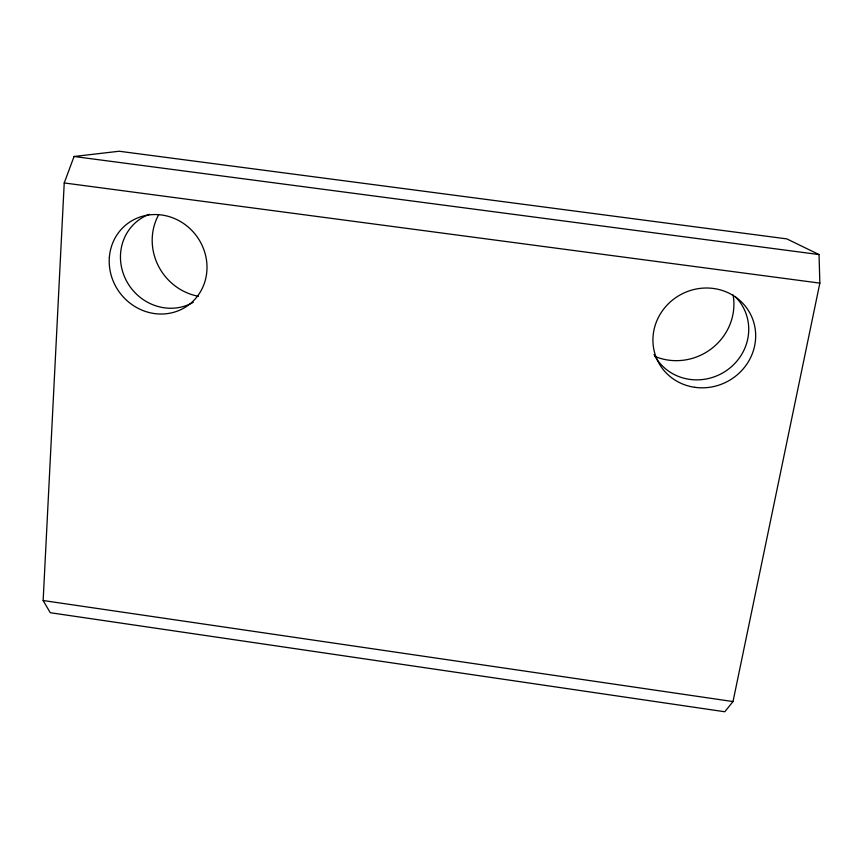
<?xml version="1.0" encoding="UTF-8"?>
<svg xmlns="http://www.w3.org/2000/svg" width="863" height="863" viewBox="0 0 863 863"><rect width="100%" height="100%" fill="white"/><g stroke="black" fill="none" stroke-linecap="round" stroke-linejoin="round"><path stroke-width="1.29" d="M43.15 600.529L64.229 182.956L74.056 156.494L119.17 151.241L786.829 238.889L819.041 254.563L819.85 283.118L733.011 701.565L724.801 711.759L50.248 612.708L43.15 600.529L733.011 701.565M74.056 156.494L819.041 254.563M64.229 182.956L819.85 283.118M198.436 296.279A55.059 52.168 55.4 0 1 158.652 214.758M733.097 294.963A56.095 53.635 -31.1 0 1 712.191 348.134A56.095 53.635 -31.1 0 1 655.082 356.473M735.028 296.451A50.442 47.972 -28.5 0 1 727.336 369.968A50.442 47.972 -28.5 0 1 654.057 354.542M193.247 302.32A49.428 46.473 53.3 0 1 125.869 279.72A49.428 46.473 53.3 0 1 149.31 214.315M694.704 387.304A51.931 49.32 -27.9 0 0 752.806 319.483A51.931 49.32 -27.9 0 0 665.384 306.98A51.931 49.32 -27.9 0 0 694.704 387.304M109.353 257.39A50.874 47.724 52.8 0 0 179.191 310.4A50.874 47.724 52.8 0 0 185.761 225.07A50.874 47.724 52.8 0 0 109.353 257.39"/></g></svg>
